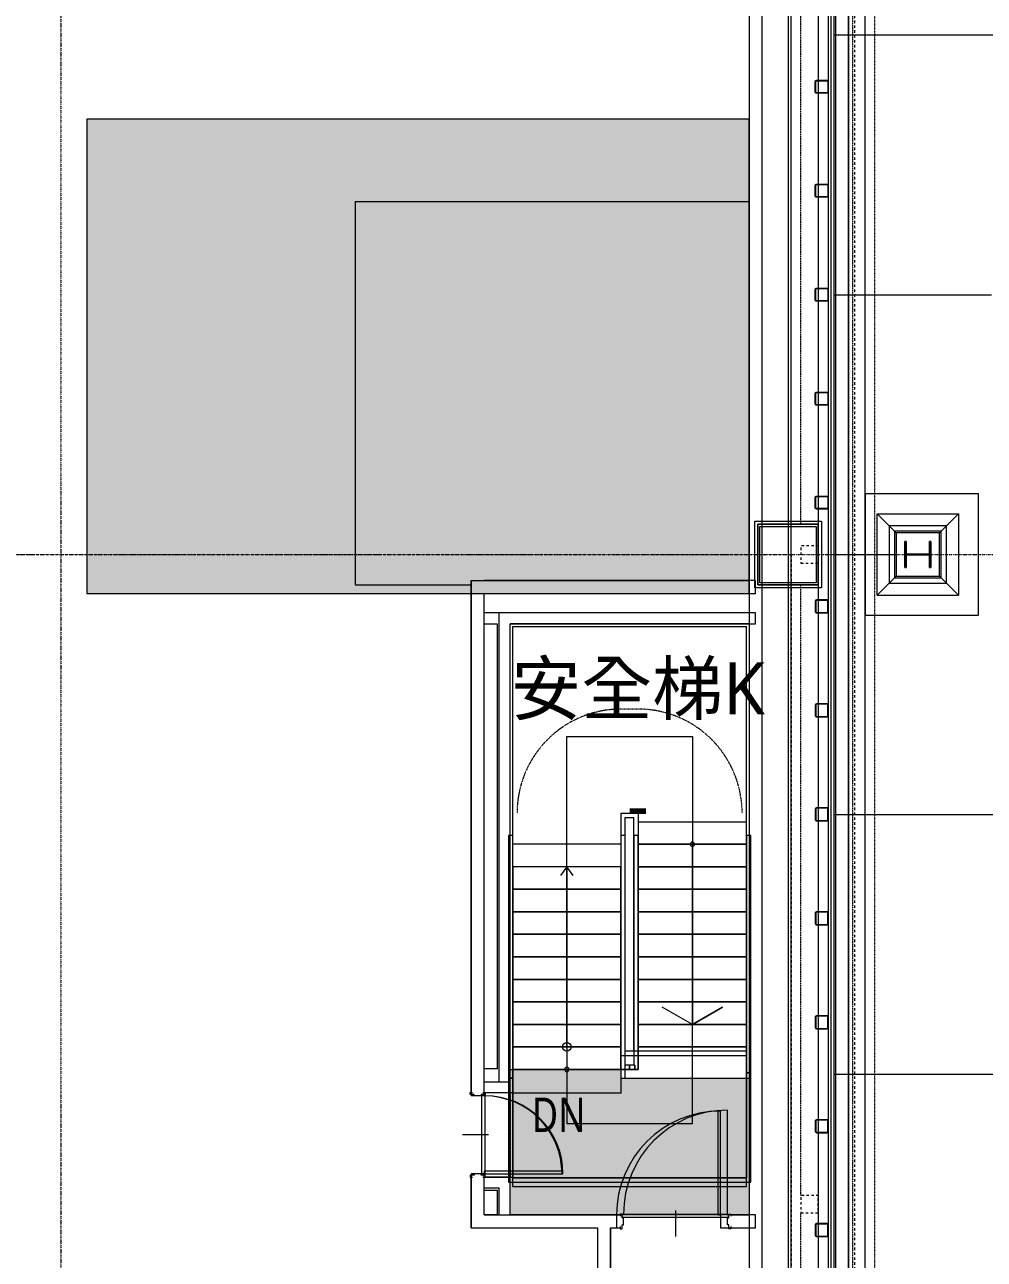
# Model space of a CAD drawing. Extents: x -32000 to 401936, y -48083 to 131250.
# Drawn here: x 234782 to 245868, y 36863 to 51117 of the extents above; entities that cross this region are included whole.
import ezdxf
from ezdxf.enums import TextEntityAlignment as Align

# ---------------------------------------------------------------- set-up
doc = ezdxf.new("R2010")
doc.units = 0
doc.header["$LTSCALE"] = 10
for name, pattern in [('H12PL4$0$JJP_三點線', [0.9, 0.3, -0.15, 0, -0.15, 0, -0.15, 0, -0.15]), ('H12PL4$0$JJP_虛線(退縮線、投影線、地下室範圍、非屬本工程、圖面分區)', [0.45, 0.3, -0.15]), ('H12PL4$0$TAI_虛線', [5.644, 2.822, -2.822]), ('XFM7P40ICA$0$H12PL4$0$DOTK1', [0.01, 0.005, -0.005]), ('XFM7P40ICA$0$H12PL4$0$JJP_三點線', [0.9, 0.3, -0.15, 0, -0.15, 0, -0.15, 0, -0.15]), ('XFM7P40ICA$0$H12PL4$0$JJP_虛線(退縮線、投影線、地下室範圍、非屬本工程、圖面分區)', [0.45, 0.3, -0.15]), ('XFM7P40ICA$0$H12PL4$0$TAI_虛線', [5.644, 2.822, -2.822])]:
    doc.linetypes.add(name, pattern=pattern)
for name, color, linetype in [('H12PL4$0$A-STRS', 252, 'Continuous'), ('H12PL4$0$A-TEXT', 252, 'Continuous'), ('H12PL4$0$A-WALL-EX', 252, 'Continuous'), ('H12PL4$0$A-WALL-IN', 252, 'Continuous'), ('H12PL4$0$A-ZONE', 252, 'Continuous'), ('H12PL4$0$Door', 252, 'Continuous'), ('H12PL4$0$Hattch', 252, 'Continuous'), ('H12PL4$0$S-COL', 252, 'Continuous'), ('H12PL4$0$S-GRID', 252, 'Continuous'), ('H12PL4$0$S-SLAB-SHOW', 252, 'Continuous'), ('XFM7P40ICA$0$H12PL4$0$A-ROOF', 252, 'Continuous'), ('XFM7P40ICA$0$H12PL4$0$A-WALL-EX', 252, 'Continuous'), ('XFM7P40ICA$0$H12PL4$0$Hattch', 252, 'Continuous'), ('XFM7P40ICA$0$H12PL4$0$L40_19_HYOKI', 252, 'Continuous'), ('XFM7P40ICA$0$H12PL4$0$L40_19_KAIDAN', 252, 'Continuous'), ('XFM7P40ICA$0$H12PL4$0$L40_19_MEJI', 252, 'Continuous'), ('XFM7P40ICA$0$H12PL4$0$L40_19_SIAGE1', 252, 'Continuous'), ('XFM7P40ICA$0$H12PL4$0$L40_19_SIAGE3', 252, 'Continuous'), ('XFM7P40ICA$0$H12PL4$0$L40_19_STEEL2', 252, 'Continuous'), ('XFM7P40ICA$0$H12PL4$0$L40_19_STEEL3', 252, 'Continuous'), ('XFM7P40ICA$0$H12PL4$0$L40_19_SUGATA3', 252, 'Continuous'), ('XFM7P40ICA$0$H12PL4$0$L40_19_SUGATAD', 252, 'Continuous'), ('XFM7P40ICA$0$H12PL4$0$L40_19_TATEGU1', 252, 'Continuous'), ('XFM7P40ICA$0$H12PL4$0$L40_19_TATEGU3', 252, 'Continuous'), ('XFM7P40ICA$0$H12PL4$0$S-COL', 252, 'Continuous'), ('XFM7P40ICA$0$H12PL4$0$S-GRID', 252, 'Continuous')]:
    doc.layers.add(name, color=color, linetype=linetype)
doc.styles.add('H12PL4$0$Standard', font='', dxfattribs={"width": 0.8})
doc.styles.get('H12PL4$0$Standard').set_extended_font_data('Microsoft JhengHei')

# ---------------------------------------------------------------- blocks, each defined once
blk = doc.blocks.new('XFM7P40ICA$0$H12PL4')
at = {"layer": 'XFM7P40ICA$0$H12PL4$0$Hattch', "linetype": 'Continuous', "lineweight": 0}
blk.add_hatch(color=256, dxfattribs=at).paths.add_polyline_path([(244950, 45150), (244950, 44850), (244965, 44850), (244965, 44995), (245235, 44995), (245235, 44850), (245250, 44850), (245250, 45150), (245235, 45150), (245235, 45005), (244965, 45005), (244965, 45150)])
at = {"layer": 'XFM7P40ICA$0$H12PL4$0$A-ROOF', "linetype": 'XFM7P40ICA$0$H12PL4$0$TAI_虛線', "lineweight": 0, "flags": 128}
for points in [[(151609, 45000), (243635, 45000)], [(243635, 45000), (243635, 30500)]]:
    blk.add_lwpolyline(points, dxfattribs=at)
at = {"layer": 'XFM7P40ICA$0$H12PL4$0$A-WALL-EX', "lineweight": 0}
blk.add_line((244300, 30500), (244300, 89560), dxfattribs=at)
at = {"layer": 'XFM7P40ICA$0$H12PL4$0$A-WALL-EX', "lineweight": 0, "flags": 128}
for points in [[(243150, 90465), (243150, 30500)], [(244065, 90115), (244065, 30500)], [(244100, 30500), (244100, 90115)], [(243300, 30500), (243300, 89650)], [(243600, 89650), (243600, 30500)], [(243635, 30500), (243635, 89650)], [(244130, 89560), (244130, 30500)]]:
    blk.add_lwpolyline(points, dxfattribs=at)
at = {"layer": 'XFM7P40ICA$0$H12PL4$0$A-WALL-EX', "linetype": 'XFM7P40ICA$0$H12PL4$0$JJP_虛線(退縮線、投影線、地下室範圍、非屬本工程、圖面分區)', "lineweight": 0, "flags": 128}
for points in [[(244300, 87350), (244300, 32650)], [(244350, 32650), (244350, 87350)]]:
    blk.add_lwpolyline(points, dxfattribs=at)
at = {"layer": 'XFM7P40ICA$0$H12PL4$0$L40_19_HYOKI', "lineweight": 0}
blk.add_line((241045, 39315), (241045, 42900), dxfattribs=at)
at = {"layer": 'XFM7P40ICA$0$H12PL4$0$L40_19_HYOKI', "lineweight": 0, "flags": 128}
blk.add_lwpolyline([(241045, 42900), (242495, 42900), (242495, 39575), (242845, 39775), (242495, 39575), (242145, 39775)], dxfattribs=at)
at = {"layer": 'XFM7P40ICA$0$H12PL4$0$L40_19_HYOKI', "lineweight": 0}
blk.add_circle((241045, 39315), 50, dxfattribs=at)
at = {"layer": 'XFM7P40ICA$0$H12PL4$0$L40_19_KAIDAN', "lineweight": 0}
for p, q in [((240420, 44170), (243120, 44170)), ((240420, 37705), (240420, 44170)), ((243120, 37705), (243120, 44170)), ((241670, 42015), (241870, 42015)), ((241670, 42015), (241670, 39215)), ((241720, 39265), (241720, 41965)), ((241720, 41965), (241820, 41965)), ((241820, 39265), (241820, 41965)), ((241870, 42015), (241870, 39265)), ((241870, 41915), (243120, 41915)), ((241670, 41655), (240420, 41655)), ((241870, 41655), (243120, 41655)), ((241670, 41395), (240420, 41395)), ((241870, 41395), (243120, 41395)), ((241670, 41135), (240420, 41135)), ((241870, 41135), (243120, 41135)), ((241670, 40875), (240420, 40875)), ((241870, 40875), (243120, 40875)), ((241670, 40615), (240420, 40615)), ((241870, 40615), (243120, 40615)), ((241670, 40355), (240420, 40355)), ((241870, 40355), (243120, 40355)), ((241670, 40095), (240420, 40095)), ((241870, 40095), (243120, 40095)), ((241670, 39835), (240420, 39835)), ((241870, 39835), (243120, 39835)), ((241670, 39575), (240420, 39575)), ((241870, 39575), (243120, 39575)), ((241670, 39315), (240420, 39315)), ((241670, 39215), (243120, 39215)), ((243120, 39265), (241720, 39265)), ((240390, 38790), (240420, 38790)), ((240390, 37810), (240420, 37810)), ((240420, 37705), (243120, 37705))]:
    blk.add_line(p, q, dxfattribs=at)
at = {"layer": 'XFM7P40ICA$0$H12PL4$0$L40_19_KAIDAN', "linetype": 'XFM7P40ICA$0$H12PL4$0$DOTK1', "lineweight": 0, "flags": 128}
blk.add_lwpolyline([(243070, 42015, 0.4142136), (241870, 43215), (241670, 43215, 0.4142136), (240470, 42015)], format="xyb", dxfattribs=at)
at = {"layer": 'XFM7P40ICA$0$H12PL4$0$L40_19_MEJI', "lineweight": 0}
for p, q in [((244490, 30700), (244490, 89375)), ((244130, 51000), (260600, 51000)), ((244130, 48000), (245950, 48000)), ((244130, 45000), (244850, 45000)), ((244130, 42000), (260600, 42000)), ((244130, 39000), (260600, 39000))]:
    blk.add_line(p, q, dxfattribs=at)
at = {"layer": 'XFM7P40ICA$0$H12PL4$0$L40_19_MEJI', "lineweight": 0, "flags": 128}
blk.add_lwpolyline([(244490, 44300), (245800, 44300), (245800, 45700), (244490, 45700)], close=True, dxfattribs=at)
at = {"layer": 'XFM7P40ICA$0$H12PL4$0$L40_19_SIAGE1', "lineweight": 0}
for p, q in [((244100, 30525), (244100, 90500)), ((243150, 75300), (243150, 44700)), ((239940, 44700), (243150, 44700)), ((239940, 38790), (239940, 44700)), ((243150, 44200), (240390, 44200)), ((240390, 38790), (240390, 44200)), ((243150, 44200), (243150, 37375)), ((240090, 38790), (240390, 38790)), ((239940, 37225), (239940, 37810)), ((240090, 37810), (240390, 37810)), ((240390, 37375), (240390, 37810)), ((240390, 37375), (241660, 37375)), ((242940, 37375), (243150, 37375)), ((239940, 37225), (241400, 37225)), ((241400, 37225), (241400, 22260)), ((241550, 37225), (241550, 22410)), ((241550, 37225), (241660, 37225)), ((242940, 37225), (243150, 37225)), ((243150, 37225), (243150, 22410))]:
    blk.add_line(p, q, dxfattribs=at)
at = {"layer": 'XFM7P40ICA$0$H12PL4$0$L40_19_SIAGE3', "lineweight": 0}
for p, q in [((244065, 75000), (244065, 30525)), ((243300, 45300), (243300, 59650)), ((240090, 44550), (243150, 44550)), ((240090, 38790), (240090, 44550)), ((240390, 44550), (243150, 44550)), ((243150, 44550), (243150, 44200)), ((243300, 30350), (243300, 44575)), ((243150, 44325), (240265, 44325)), ((240265, 38912), (240265, 44325)), ((240090, 38912), (240265, 38912)), ((240090, 37375), (240090, 37810)), ((240090, 37688), (240265, 37688)), ((240265, 37375), (240265, 37688)), ((240090, 37375), (240390, 37375))]:
    blk.add_line(p, q, dxfattribs=at)
at = {"layer": 'XFM7P40ICA$0$H12PL4$0$L40_19_SIAGE3', "lineweight": 0, "flags": 128}
blk.add_lwpolyline([(243215, 44615), (243215, 45385), (243985, 45385), (243985, 44615)], close=True, dxfattribs=at)
at = {"layer": 'XFM7P40ICA$0$H12PL4$0$L40_19_STEEL2', "lineweight": 0, "flags": 128}
for points in [[(243250, 44650), (243250, 45350), (243950, 45350), (243950, 44650)], [(243275, 44675), (243275, 45325), (243925, 45325), (243925, 44675)]]:
    blk.add_lwpolyline(points, close=True, dxfattribs=at)
blk.add_lwpolyline([(245250, 45150), (245250, 44850), (245235, 44850), (245235, 44982, 0.4142136), (245222, 44995), (244978, 44995, 0.4142136), (244965, 44982), (244965, 44850), (244950, 44850), (244950, 45150), (244965, 45150), (244965, 45018, 0.4142136), (244978, 45005), (245222, 45005, 0.4142136), (245235, 45018), (245235, 45150)], format="xyb", close=True, dxfattribs=at)
at = {"layer": 'XFM7P40ICA$0$H12PL4$0$L40_19_STEEL3', "lineweight": 0, "flags": 128}
for points in [[(243915, 50338.5), (243915, 50461.5, -0.4142136), (243928.5, 50475), (244051.5, 50475, -0.4142136), (244065, 50461.5), (244065, 50338.5, -0.4142136), (244051.5, 50325), (243928.5, 50325, -0.4142136)], [(243919.5, 50338.5), (243919.5, 50461.5, -0.4142136), (243928.5, 50470.5), (244051.5, 50470.5, -0.4142136), (244060.5, 50461.5), (244060.5, 50338.5, -0.4142136), (244051.5, 50329.5), (243928.5, 50329.5, -0.4142136)], [(243915, 49138.5), (243915, 49261.5, -0.4142136), (243928.5, 49275), (244051.5, 49275, -0.4142136), (244065, 49261.5), (244065, 49138.5, -0.4142136), (244051.5, 49125), (243928.5, 49125, -0.4142136)], [(243919.5, 49138.5), (243919.5, 49261.5, -0.4142136), (243928.5, 49270.5), (244051.5, 49270.5, -0.4142136), (244060.5, 49261.5), (244060.5, 49138.5, -0.4142136), (244051.5, 49129.5), (243928.5, 49129.5, -0.4142136)], [(243915, 47938.5), (243915, 48061.5, -0.4142136), (243928.5, 48075), (244051.5, 48075, -0.4142136), (244065, 48061.5), (244065, 47938.5, -0.4142136), (244051.5, 47925), (243928.5, 47925, -0.4142136)], [(243919.5, 47938.5), (243919.5, 48061.5, -0.4142136), (243928.5, 48070.5), (244051.5, 48070.5, -0.4142136), (244060.5, 48061.5), (244060.5, 47938.5, -0.4142136), (244051.5, 47929.5), (243928.5, 47929.5, -0.4142136)], [(243915, 46738.5), (243915, 46861.5, -0.4142136), (243928.5, 46875), (244051.5, 46875, -0.4142136), (244065, 46861.5), (244065, 46738.5, -0.4142136), (244051.5, 46725), (243928.5, 46725, -0.4142136)], [(243919.5, 46738.5), (243919.5, 46861.5, -0.4142136), (243928.5, 46870.5), (244051.5, 46870.5, -0.4142136), (244060.5, 46861.5), (244060.5, 46738.5, -0.4142136), (244051.5, 46729.5), (243928.5, 46729.5, -0.4142136)], [(243915, 45538.5), (243915, 45661.5, -0.4142136), (243928.5, 45675), (244051.5, 45675, -0.4142136), (244065, 45661.5), (244065, 45538.5, -0.4142136), (244051.5, 45525), (243928.5, 45525, -0.4142136)], [(243919.5, 45538.5), (243919.5, 45661.5, -0.4142136), (243928.5, 45670.5), (244051.5, 45670.5, -0.4142136), (244060.5, 45661.5), (244060.5, 45538.5, -0.4142136), (244051.5, 45529.5), (243928.5, 45529.5, -0.4142136)], [(243915, 44461.5), (243915, 44338.5, 0.4142136), (243928.5, 44325), (244051.5, 44325, 0.4142136), (244065, 44338.5), (244065, 44461.5, 0.4142136), (244051.5, 44475), (243928.5, 44475, 0.4142136)], [(243919.5, 44461.5), (243919.5, 44338.5, 0.4142136), (243928.5, 44329.5), (244051.5, 44329.5, 0.4142136), (244060.5, 44338.5), (244060.5, 44461.5, 0.4142136), (244051.5, 44470.5), (243928.5, 44470.5, 0.4142136)], [(243915, 43261.5), (243915, 43138.5, 0.4142136), (243928.5, 43125), (244051.5, 43125, 0.4142136), (244065, 43138.5), (244065, 43261.5, 0.4142136), (244051.5, 43275), (243928.5, 43275, 0.4142136)], [(243919.5, 43261.5), (243919.5, 43138.5, 0.4142136), (243928.5, 43129.5), (244051.5, 43129.5, 0.4142136), (244060.5, 43138.5), (244060.5, 43261.5, 0.4142136), (244051.5, 43270.5), (243928.5, 43270.5, 0.4142136)], [(243915, 42061.5), (243915, 41938.5, 0.4142136), (243928.5, 41925), (244051.5, 41925, 0.4142136), (244065, 41938.5), (244065, 42061.5, 0.4142136), (244051.5, 42075), (243928.5, 42075, 0.4142136)], [(243919.5, 42061.5), (243919.5, 41938.5, 0.4142136), (243928.5, 41929.5), (244051.5, 41929.5, 0.4142136), (244060.5, 41938.5), (244060.5, 42061.5, 0.4142136), (244051.5, 42070.5), (243928.5, 42070.5, 0.4142136)], [(243915, 40861.5), (243915, 40738.5, 0.4142136), (243928.5, 40725), (244051.5, 40725, 0.4142136), (244065, 40738.5), (244065, 40861.5, 0.4142136), (244051.5, 40875), (243928.5, 40875, 0.4142136)], [(243919.5, 40861.5), (243919.5, 40738.5, 0.4142136), (243928.5, 40729.5), (244051.5, 40729.5, 0.4142136), (244060.5, 40738.5), (244060.5, 40861.5, 0.4142136), (244051.5, 40870.5), (243928.5, 40870.5, 0.4142136)], [(243915, 39661.5), (243915, 39538.5, 0.4142136), (243928.5, 39525), (244051.5, 39525, 0.4142136), (244065, 39538.5), (244065, 39661.5, 0.4142136), (244051.5, 39675), (243928.5, 39675, 0.4142136)], [(243919.5, 39661.5), (243919.5, 39538.5, 0.4142136), (243928.5, 39529.5), (244051.5, 39529.5, 0.4142136), (244060.5, 39538.5), (244060.5, 39661.5, 0.4142136), (244051.5, 39670.5), (243928.5, 39670.5, 0.4142136)], [(243915, 38461.5), (243915, 38338.5, 0.4142136), (243928.5, 38325), (244051.5, 38325, 0.4142136), (244065, 38338.5), (244065, 38461.5, 0.4142136), (244051.5, 38475), (243928.5, 38475, 0.4142136)], [(243919.5, 38461.5), (243919.5, 38338.5, 0.4142136), (243928.5, 38329.5), (244051.5, 38329.5, 0.4142136), (244060.5, 38338.5), (244060.5, 38461.5, 0.4142136), (244051.5, 38470.5), (243928.5, 38470.5, 0.4142136)], [(243915, 37261.5), (243915, 37138.5, 0.4142136), (243928.5, 37125), (244051.5, 37125, 0.4142136), (244065, 37138.5), (244065, 37261.5, 0.4142136), (244051.5, 37275), (243928.5, 37275, 0.4142136)], [(243919.5, 37261.5), (243919.5, 37138.5, 0.4142136), (243928.5, 37129.5), (244051.5, 37129.5, 0.4142136), (244060.5, 37138.5), (244060.5, 37261.5, 0.4142136), (244051.5, 37270.5), (243928.5, 37270.5, 0.4142136)]]:
    blk.add_lwpolyline(points, format="xyb", close=True, dxfattribs=at)
at = {"layer": 'XFM7P40ICA$0$H12PL4$0$L40_19_SUGATA3', "lineweight": 0}
for p, q in [((244150, 89660), (244150, 30550)), ((244300, 89660), (244300, 30700)), ((238600, 49075), (243150, 49075)), ((238600, 49075), (238600, 44650)), ((244850, 45250), (244770, 45330)), ((245430, 45330), (245350, 45250)), ((238600, 44650), (239940, 44650)), ((244850, 44750), (244770, 44670)), ((245430, 44670), (245350, 44750))]:
    blk.add_line(p, q, dxfattribs=at)
at = {"layer": 'XFM7P40ICA$0$H12PL4$0$L40_19_SUGATA3', "lineweight": 0, "flags": 128}
for points in [[(245430, 45330), (244770, 45330), (244770, 44670), (245430, 44670)], [(245350, 45250), (244850, 45250), (244850, 44750), (245350, 44750)]]:
    blk.add_lwpolyline(points, close=True, dxfattribs=at)
at = {"layer": 'XFM7P40ICA$0$H12PL4$0$L40_19_SUGATAD', "linetype": 'XFM7P40ICA$0$H12PL4$0$DOTK1', "lineweight": 0}
for p, q in [((244600, 87500), (244600, 32500)), ((240390, 38790), (240390, 37810))]:
    blk.add_line(p, q, dxfattribs=at)
at = {"layer": 'XFM7P40ICA$0$H12PL4$0$L40_19_TATEGU1', "lineweight": 0, "flags": 128}
for points in [[(240075, 38790), (240100, 38790), (240100, 38765), (240055, 38765), (240055, 38750), (239975, 38750), (239975, 38765), (239930, 38765), (239930, 38790), (239955, 38790)], [(240075, 37810), (240100, 37810), (240100, 37835), (240055, 37835), (240055, 37850), (239975, 37850), (239975, 37835), (239930, 37835), (239930, 37810), (239955, 37810)], [(241660, 37240), (241660, 37215), (241685, 37215), (241685, 37260), (241700, 37260), (241700, 37340), (241685, 37340), (241685, 37385), (241660, 37385), (241660, 37360)], [(242940, 37240), (242940, 37215), (242915, 37215), (242915, 37260), (242900, 37260), (242900, 37340), (242915, 37340), (242915, 37385), (242940, 37385), (242940, 37360)]]:
    blk.add_lwpolyline(points, dxfattribs=at)
at = {"layer": 'XFM7P40ICA$0$H12PL4$0$L40_19_TATEGU3', "lineweight": 0}
for p, q in [((242900, 37385), (242900, 38585)), ((240140, 38300), (239840, 38300)), ((240100, 37850), (241000, 37850)), ((242300, 37425), (242300, 37125))]:
    blk.add_line(p, q, dxfattribs=at)
at = {"layer": 'XFM7P40ICA$0$H12PL4$0$L40_19_TATEGU3', "lineweight": 0, "flags": 128}
for points in [[(240100, 37840), (240100, 38760), (240060, 38760), (240060, 37840)], [(241690, 37385), (242910, 37385), (242910, 37345), (241690, 37345)]]:
    blk.add_lwpolyline(points, close=True, dxfattribs=at)
at = {"layer": 'XFM7P40ICA$0$H12PL4$0$L40_19_TATEGU3', "lineweight": 0}
for centre, radius, start, end in [((240100, 37850), 900, 0, 90), ((242900, 37385), 1200, 90, 180)]:
    blk.add_arc(centre, radius, start, end, dxfattribs=at)
at = {"layer": 'XFM7P40ICA$0$H12PL4$0$S-COL', "lineweight": 0, "flags": 128}
for points in [[(244630, 44530), (244630, 45470)], [(244830, 45270), (244630, 45470)], [(244630, 45470), (245570, 45470)], [(245570, 45470), (245370, 45270)], [(245570, 45470), (245570, 44530)], [(244830, 45270), (244830, 44730)], [(245370, 45270), (244830, 45270)], [(245370, 44730), (245370, 45270)], [(244830, 44730), (244630, 44530)], [(244830, 44730), (245370, 44730)], [(245570, 44530), (245370, 44730)], [(244630, 44530), (245570, 44530)]]:
    blk.add_lwpolyline(points, dxfattribs=at)
blk.add_lwpolyline([(244950, 45150), (244950, 44850), (244965, 44850), (244965, 44995), (245235, 44995), (245235, 44850), (245250, 44850), (245250, 45150), (245235, 45150), (245235, 45005), (244965, 45005), (244965, 45150)], close=True, dxfattribs=at)
at = {"layer": 'XFM7P40ICA$0$H12PL4$0$S-GRID', "linetype": 'XFM7P40ICA$0$H12PL4$0$JJP_三點線', "lineweight": 0}
for p, q in [((235200, 128250), (235200, -28000)), ((243600, 128250), (243600, -28000)), ((-29000, 45000), (289600, 45000))]:
    blk.add_line(p, q, dxfattribs=at)
blk = doc.blocks.new('XFM7P40ICA')
blk.add_blockref('XFM7P40ICA$0$H12PL4', (0, 0))
blk = doc.blocks.new('H12PL4$0$萬用門(22改)-REVISED[13]_1')
at = {"layer": 'H12PL4$0$Door', "color": 5, "lineweight": 0}
for p, q in [((24281.9, 3857.5), (24278.9, 3857.5)), ((24278.9, 3857.5), (24278.9, 3737.5)), ((24281.9, 3737.5), (24281.9, 3857.5)), ((24161.9, 3737.5), (24161.9, 3722.5)), ((24278.9, 3737.5), (24281.9, 3737.5)), ((24281.9, 3737.5), (24281.9, 3722.5))]:
    blk.add_line(p, q, dxfattribs=at)
blk.add_arc((24281.9, 3737.5), 120, 90, 180, dxfattribs=at)
blk = doc.blocks.new('H12PL4$0$萬用門(22改)-REVISED[2]_1')
at = {"layer": 'H12PL4$0$Door', "color": 5, "lineweight": 0}
for p, q in [((24009, 3875), (23994, 3875)), ((24009, 3785), (23994, 3785)), ((24099, 3788), (24009, 3788)), ((24009, 3788), (24009, 3785)), ((24009, 3785), (24099, 3785)), ((24099, 3785), (24099, 3788))]:
    blk.add_line(p, q, dxfattribs=at)
blk.add_arc((24009, 3785), 90, 0, 90, dxfattribs=at)
blk = doc.blocks.new('H12PL4')
at = {"layer": 'H12PL4$0$Hattch', "linetype": 'Continuous', "lineweight": 0}
for points in [[(235500, 44550), (243150, 44550), (243150, 50025), (235500, 50025)], [(241670, 39055), (240390, 39055), (240390, 37375), (243150, 37375), (243150, 38955), (241670, 38955)]]:
    blk.add_hatch(color=256, dxfattribs=at).paths.add_polyline_path(points)
at = {"layer": 'H12PL4$0$A-STRS', "lineweight": 0}
for p, q in [((240370, 41755), (240370, 41395)), ((240420, 41755), (240370, 41755)), ((240370, 41755), (240370, 41395)), ((240420, 41755), (240370, 41755)), ((240420, 41395), (240420, 41755)), ((240420, 41395), (240420, 41755)), ((241670, 41755), (241670, 41395)), ((241720, 41755), (241670, 41755)), ((241670, 41755), (241670, 41395)), ((241720, 41755), (241670, 41755)), ((241720, 41395), (241720, 41755)), ((241720, 41395), (241720, 41755)), ((241870, 41755), (241820, 41755)), ((241820, 41755), (241820, 41655)), ((241820, 41655), (241820, 39315)), ((241870, 41655), (241870, 41755)), ((241870, 39315), (241870, 41655)), ((243120, 41655), (241870, 41655)), ((241870, 41655), (241870, 41395)), ((242495, 41395), (242495, 41655)), ((243170, 41755), (243120, 41755)), ((243120, 41755), (243120, 41655)), ((243120, 41655), (243120, 39315)), ((243120, 41395), (243120, 41655)), ((243170, 41655), (243170, 41755)), ((243170, 39315), (243170, 41655)), ((240370, 41395), (240370, 39055)), ((240370, 41395), (240370, 38955)), ((240420, 39055), (240420, 41395)), ((241670, 41395), (240420, 41395)), ((240420, 41395), (240420, 41135)), ((240420, 38955), (240420, 41395)), ((241670, 41395), (240420, 41395)), ((240420, 41395), (240420, 41135)), ((241045, 41395), (240970, 41295)), ((241045, 41395), (240970, 41295)), ((241045, 41395), (241045, 41135)), ((241120, 41295), (241045, 41395)), ((241045, 41395), (241045, 41135)), ((241120, 41295), (241045, 41395)), ((241670, 41395), (241670, 39055)), ((241670, 41135), (241670, 41395)), ((241670, 41395), (241670, 39055)), ((241670, 41135), (241670, 41395)), ((241720, 39055), (241720, 41395)), ((241720, 39105), (241720, 41395)), ((243120, 41395), (241870, 41395)), ((241870, 41395), (241870, 41135)), ((241870, 41395), (243120, 41395)), ((242495, 39315), (242495, 41395)), ((243120, 41135), (243120, 41395)), ((240420, 41135), (241670, 41135)), ((241670, 41135), (240420, 41135)), ((240420, 41135), (240420, 40875)), ((240420, 41135), (241670, 41135)), ((241670, 41135), (240420, 41135)), ((240420, 41135), (240420, 40875)), ((241045, 41135), (241045, 39315)), ((241045, 41135), (241045, 39055)), ((241670, 40875), (241670, 41135)), ((241670, 40875), (241670, 41135)), ((243120, 41135), (241870, 41135)), ((241870, 41135), (241870, 40875)), ((241870, 41135), (243120, 41135)), ((243120, 40875), (243120, 41135)), ((240420, 40875), (241670, 40875)), ((241670, 40875), (240420, 40875)), ((240420, 40875), (240420, 40615)), ((240420, 40875), (241670, 40875)), ((241670, 40875), (240420, 40875)), ((240420, 40875), (240420, 40615)), ((241670, 40615), (241670, 40875)), ((241670, 40615), (241670, 40875)), ((243120, 40875), (241870, 40875)), ((241870, 40875), (241870, 40615)), ((241870, 40875), (243120, 40875)), ((243120, 40615), (243120, 40875)), ((240420, 40615), (241670, 40615)), ((241670, 40615), (240420, 40615)), ((240420, 40615), (240420, 40355)), ((240420, 40615), (241670, 40615)), ((241670, 40615), (240420, 40615)), ((240420, 40615), (240420, 40355)), ((241670, 40355), (241670, 40615)), ((241670, 40355), (241670, 40615)), ((243120, 40615), (241870, 40615)), ((241870, 40615), (241870, 40355)), ((241870, 40615), (243120, 40615)), ((243120, 40355), (243120, 40615)), ((240420, 40355), (241670, 40355)), ((241670, 40355), (240420, 40355)), ((240420, 40355), (240420, 40095)), ((240420, 40355), (241670, 40355)), ((241670, 40355), (240420, 40355)), ((240420, 40355), (240420, 40095)), ((241670, 40095), (241670, 40355)), ((241670, 40095), (241670, 40355)), ((243120, 40355), (241870, 40355)), ((241870, 40355), (241870, 40095)), ((241870, 40355), (243120, 40355)), ((243120, 40095), (243120, 40355)), ((240420, 40095), (241670, 40095)), ((241670, 40095), (240420, 40095)), ((240420, 40095), (240420, 39835)), ((240420, 40095), (241670, 40095)), ((241670, 40095), (240420, 40095)), ((240420, 40095), (240420, 39835)), ((241670, 39835), (241670, 40095)), ((241670, 39835), (241670, 40095)), ((243120, 40095), (241870, 40095)), ((241870, 40095), (241870, 39835)), ((241870, 40095), (243120, 40095)), ((243120, 39835), (243120, 40095)), ((240420, 39835), (241670, 39835)), ((241670, 39835), (240420, 39835)), ((240420, 39835), (240420, 39575)), ((240420, 39835), (241670, 39835)), ((241670, 39835), (240420, 39835)), ((240420, 39835), (240420, 39575)), ((241670, 39575), (241670, 39835)), ((241670, 39575), (241670, 39835)), ((243120, 39835), (241870, 39835)), ((241870, 39835), (241870, 39575)), ((241870, 39835), (243120, 39835)), ((243120, 39575), (243120, 39835)), ((240420, 39575), (241670, 39575)), ((241670, 39575), (240420, 39575)), ((240420, 39575), (240420, 39315)), ((240420, 39575), (241670, 39575)), ((241670, 39575), (240420, 39575)), ((240420, 39575), (240420, 39315)), ((241670, 39315), (241670, 39575)), ((241670, 39315), (241670, 39575)), ((241870, 39575), (241870, 39315)), ((243120, 39575), (241870, 39575)), ((241870, 39575), (243120, 39575)), ((243120, 39315), (243120, 39575)), ((240420, 39315), (241670, 39315)), ((241670, 39315), (240420, 39315)), ((240420, 39315), (240420, 39055)), ((240420, 39315), (241670, 39315)), ((241670, 39315), (240420, 39315)), ((240420, 39315), (240420, 39055)), ((241045, 39315), (241045, 39055)), ((241670, 39055), (241670, 39315)), ((241670, 39055), (241670, 39315)), ((241820, 39315), (241820, 39105)), ((241870, 39055), (241870, 39315)), ((243120, 39315), (241870, 39315)), ((241870, 39315), (241870, 39055)), ((243120, 39315), (241870, 39315)), ((241870, 39315), (241870, 39055)), ((241870, 39315), (243120, 39315)), ((242495, 38430), (242495, 39315)), ((243120, 39315), (243120, 39015)), ((243120, 37805), (243120, 39315)), ((243120, 37805), (243120, 39315)), ((243170, 39015), (243170, 39315)), ((241770, 39105), (241720, 39105)), ((241770, 39055), (241770, 39105)), ((241830, 39105), (241770, 39105)), ((241770, 39105), (241770, 39055)), ((241820, 39105), (241830, 39105)), ((241830, 39055), (241830, 39105)), ((241830, 39105), (241830, 39055)), ((240370, 39055), (240370, 38955)), ((240370, 38955), (240420, 38955)), ((240370, 38955), (240420, 38955)), ((240370, 38955), (240370, 37755)), ((240420, 38955), (240370, 38955)), ((240420, 38955), (240420, 39055)), ((240420, 39055), (241670, 39055)), ((241670, 39055), (240420, 39055)), ((241670, 39055), (240420, 39055)), ((241670, 39055), (240420, 39055)), ((240420, 39055), (241670, 39055)), ((240420, 39055), (240420, 37805)), ((241670, 39055), (240420, 39055)), ((240420, 37805), (240420, 38955)), ((241045, 39055), (241045, 38430)), ((241670, 39055), (241670, 38955)), ((241670, 39055), (241770, 39055)), ((241870, 39055), (241670, 39055)), ((241670, 39055), (241670, 38782.79)), ((241870, 39055), (241670, 39055)), ((241670, 38955), (241720, 38955)), ((241720, 38955), (241720, 39055)), ((241770, 39055), (241830, 39055)), ((241830, 39055), (241870, 39055)), ((243170, 39015), (243120, 39015)), ((243120, 39015), (243120, 37805)), ((243120, 39015), (243170, 39015)), ((243170, 37755), (243170, 39015)), ((241670, 38782.79), (240420, 38782.79)), ((240420, 38782.79), (240420, 37805)), ((241045, 38430), (242495, 38430)), ((243120, 37805), (240420, 37805)), ((240420, 37805), (243120, 37805)), ((240420, 37805), (243120, 37805)), ((240370, 37755), (243170, 37755))]:
    blk.add_line(p, q, dxfattribs=at)
at = {"layer": 'H12PL4$0$A-STRS', "linetype": 'H12PL4$0$JJP_虛線(退縮線、投影線、地下室範圍、非屬本工程、圖面分區)', "lineweight": 0}
for p, q in [((243120, 41655), (241870, 41655)), ((241870, 41655), (241870, 41395)), ((243120, 41395), (243120, 41655)), ((241670, 41395), (240420, 41395)), ((240420, 41395), (240420, 41135)), ((241670, 41395), (240420, 41395)), ((240420, 41395), (240420, 41135)), ((241670, 41135), (241670, 41395)), ((241670, 41135), (241670, 41395)), ((243120, 41395), (241870, 41395)), ((241870, 41395), (241870, 41135)), ((241870, 41395), (243120, 41395)), ((243120, 41135), (243120, 41395)), ((240420, 41135), (241670, 41135)), ((241670, 41135), (240420, 41135)), ((240420, 41135), (240420, 40875)), ((240420, 41135), (241670, 41135)), ((241670, 41135), (240420, 41135)), ((240420, 41135), (240420, 40875)), ((241670, 40875), (241670, 41135)), ((241670, 40875), (241670, 41135)), ((243120, 41135), (241870, 41135)), ((241870, 41135), (241870, 40875)), ((241870, 41135), (243120, 41135)), ((243120, 40875), (243120, 41135)), ((240420, 40875), (241670, 40875)), ((241670, 40875), (240420, 40875)), ((240420, 40875), (240420, 40615)), ((240420, 40875), (241670, 40875)), ((241670, 40875), (240420, 40875)), ((240420, 40875), (240420, 40615)), ((241670, 40615), (241670, 40875)), ((241670, 40615), (241670, 40875)), ((243120, 40875), (241870, 40875)), ((241870, 40875), (241870, 40615)), ((241870, 40875), (243120, 40875)), ((243120, 40615), (243120, 40875)), ((240420, 40615), (241670, 40615)), ((241670, 40615), (240420, 40615)), ((240420, 40615), (240420, 40355)), ((240420, 40615), (241670, 40615)), ((241670, 40615), (240420, 40615)), ((240420, 40615), (240420, 40355)), ((241670, 40355), (241670, 40615)), ((241670, 40355), (241670, 40615)), ((243120, 40615), (241870, 40615)), ((241870, 40615), (241870, 40355)), ((241870, 40615), (243120, 40615)), ((243120, 40355), (243120, 40615)), ((240420, 40355), (241670, 40355)), ((241670, 40355), (240420, 40355)), ((240420, 40355), (240420, 40095)), ((240420, 40355), (241670, 40355)), ((241670, 40355), (240420, 40355)), ((240420, 40355), (240420, 40095)), ((241670, 40095), (241670, 40355)), ((241670, 40095), (241670, 40355)), ((243120, 40355), (241870, 40355)), ((241870, 40355), (241870, 40095)), ((241870, 40355), (243120, 40355)), ((243120, 40095), (243120, 40355)), ((240420, 40095), (241670, 40095)), ((241670, 40095), (240420, 40095)), ((240420, 40095), (240420, 39835)), ((240420, 40095), (241670, 40095)), ((241670, 40095), (240420, 40095)), ((240420, 40095), (240420, 39835)), ((241670, 39835), (241670, 40095)), ((241670, 39835), (241670, 40095)), ((243120, 40095), (241870, 40095)), ((241870, 40095), (241870, 39835)), ((241870, 40095), (243120, 40095)), ((243120, 39835), (243120, 40095)), ((240420, 39835), (241670, 39835)), ((241670, 39835), (240420, 39835)), ((240420, 39835), (240420, 39575)), ((240420, 39835), (241670, 39835)), ((241670, 39835), (240420, 39835)), ((240420, 39835), (240420, 39575)), ((241670, 39575), (241670, 39835)), ((241670, 39575), (241670, 39835)), ((243120, 39835), (241870, 39835)), ((241870, 39835), (241870, 39575)), ((241870, 39835), (243120, 39835)), ((243120, 39575), (243120, 39835)), ((240420, 39575), (241670, 39575)), ((241670, 39575), (240420, 39575)), ((240420, 39575), (240420, 39315)), ((240420, 39575), (241670, 39575)), ((241670, 39575), (240420, 39575)), ((240420, 39575), (240420, 39315)), ((241670, 39315), (241670, 39575)), ((241670, 39315), (241670, 39575)), ((243120, 39575), (241870, 39575)), ((241870, 39575), (241870, 39315)), ((241870, 39575), (243120, 39575)), ((243120, 39315), (243120, 39575)), ((240420, 39315), (241670, 39315)), ((241670, 39315), (240420, 39315)), ((240420, 39315), (240420, 39055)), ((240420, 39315), (241670, 39315)), ((241670, 39315), (240420, 39315)), ((240420, 39315), (240420, 39055)), ((241670, 39055), (241670, 39315)), ((241670, 39055), (241670, 39315)), ((241870, 39315), (243120, 39315)), ((240420, 39055), (241670, 39055)), ((240420, 39055), (241670, 39055))]:
    blk.add_line(p, q, dxfattribs=at)
at = {"layer": 'H12PL4$0$A-STRS', "lineweight": 0, "flags": 128}
for points in [[(242470, 41655, 1), (242520, 41655, 1)], [(241070, 39055, 1), (241020, 39055, 1)]]:
    blk.add_lwpolyline(points, format="xyb", close=True, dxfattribs=at)
at = {"layer": 'H12PL4$0$A-WALL-EX', "lineweight": 0, "flags": 128}
for points in [[(244100, 30500), (244100, 91700)], [(244100, 30500), (244100, 91700)], [(244100, 30500), (244100, 91700)], [(244100, 30500), (244100, 91700)], [(244100, 30500), (244100, 90150)], [(243950, 59650), (243950, 45350)], [(243950, 44650), (243950, 30500)]]:
    blk.add_lwpolyline(points, dxfattribs=at)
at = {"layer": 'H12PL4$0$A-WALL-EX', "linetype": 'H12PL4$0$JJP_虛線(退縮線、投影線、地下室範圍、非屬本工程、圖面分區)', "lineweight": 0, "flags": 128}
for points in [[(243600, 53925), (243600, 51075)], [(243750, 45350), (243750, 52400)], [(243600, 50925), (243600, 48075)], [(243600, 47925), (243600, 45350)], [(243600, 44650), (243600, 42075)], [(243750, 37600), (243750, 44650)], [(243600, 41925), (243600, 39075)], [(243600, 38925), (243600, 36075)], [(243750, 30500), (243750, 37400)]]:
    blk.add_lwpolyline(points, dxfattribs=at)
at = {"layer": 'H12PL4$0$A-WALL-IN', "lineweight": 0}
for p, q in [((240090, 38750), (239940, 38750)), ((240090, 37850), (239940, 37850)), ((241618.8, 37375), (241618.8, 37225)), ((242818.8, 37375), (242818.8, 37225))]:
    blk.add_line(p, q, dxfattribs=at)
at = {"layer": 'H12PL4$0$A-WALL-IN', "lineweight": 0, "flags": 128}
for points in [[(243150, 90465), (243150, 30500)], [(243300, 45350), (243300, 59650)], [(239940, 44700), (240090, 44700)], [(239940, 44700), (239940, 38750)], [(243225, 44700), (240090, 44700)], [(243225, 44550), (243225, 44700)], [(243300, 30500), (243300, 44650)], [(240090, 44550), (243225, 44550)], [(240090, 44325), (240090, 44550)], [(243225, 44325), (240090, 44325)], [(240090, 44200), (240240, 44200)], [(240090, 39062), (240090, 44200)], [(240240, 44200), (240240, 39062)], [(240390, 38912), (240390, 44200)], [(240390, 44200), (243225, 44200)], [(243225, 44200), (243225, 44325)], [(240240, 39062), (240090, 39062)], [(240090, 38912), (240240, 38912)], [(240090, 38750), (240090, 38912)], [(240240, 38912), (240390, 38912)], [(239940, 37850), (239940, 37225)], [(240090, 37810), (240090, 37850)], [(240240, 37810), (240090, 37810)], [(240390, 37810), (240240, 37810)], [(240390, 37375), (240390, 37810)], [(240090, 37660), (240240, 37660)], [(240090, 37375), (240090, 37660)], [(240240, 37660), (240240, 37375)], [(240240, 37375), (240090, 37375)], [(241618.8, 37375), (240390, 37375)], [(243225, 37375), (242818.8, 37375)], [(243225, 37225), (243225, 37375)], [(239940, 37225), (240090, 37225)], [(240090, 37225), (241400, 37225)], [(241400, 37225), (241400, 22260)], [(241550, 22410), (241550, 37225)], [(241550, 37225), (241618.8, 37225)], [(242818.8, 37225), (243225, 37225)]]:
    blk.add_lwpolyline(points, dxfattribs=at)
at = {"layer": 'H12PL4$0$S-COL', "lineweight": 0, "flags": 128}
for points in [[(243250, 44650), (243950, 44650), (243950, 45350), (243250, 45350)], [(244950, 45150), (244950, 44850), (244965, 44850), (244965, 44995), (245235, 44995), (245235, 44850), (245250, 44850), (245250, 45150), (245235, 45150), (245235, 45005), (244965, 45005), (244965, 45150)]]:
    blk.add_lwpolyline(points, close=True, dxfattribs=at)
for points in [[(244630, 44530), (244630, 45470)], [(244830, 45270), (244630, 45470)], [(244630, 45470), (245570, 45470)], [(245570, 45470), (245370, 45270)], [(245570, 45470), (245570, 44530)], [(244830, 45270), (244830, 44730)], [(245370, 45270), (244830, 45270)], [(245370, 44730), (245370, 45270)], [(244830, 44730), (244630, 44530)], [(244830, 44730), (245370, 44730)], [(245570, 44530), (245370, 44730)], [(244630, 44530), (245570, 44530)]]:
    blk.add_lwpolyline(points, dxfattribs=at)
at = {"layer": 'H12PL4$0$S-COL', "linetype": 'H12PL4$0$TAI_虛線', "lineweight": 0, "flags": 128}
for points in [[(243750, 44900), (243950, 44900), (243950, 45100), (243750, 45100)], [(243750, 37400), (243950, 37400), (243950, 37600), (243750, 37600)]]:
    blk.add_lwpolyline(points, close=True, dxfattribs=at)
at = {"layer": 'H12PL4$0$S-GRID', "linetype": 'H12PL4$0$JJP_三點線', "lineweight": 0}
for p, q in [((235200, 128250), (235200, -28000)), ((243600, 128250), (243600, -28000)), ((-29000, 45000), (289600, 45000))]:
    blk.add_line(p, q, dxfattribs=at)
at = {"layer": 'H12PL4$0$S-SLAB-SHOW', "lineweight": 0}
blk.add_line((244300, 30500), (244300, 89560), dxfattribs=at)
at = {"layer": 'H12PL4$0$S-SLAB-SHOW', "lineweight": 0, "flags": 128}
blk.add_lwpolyline([(244130, 89560), (244130, 30500)], dxfattribs=at)
at = {"layer": 'H12PL4$0$S-SLAB-SHOW', "linetype": 'H12PL4$0$TAI_虛線', "lineweight": 0, "flags": 128}
blk.add_lwpolyline([(244371.03, 32850), (244371.03, 87154.47)], dxfattribs=at)
at = {"layer": 'H12PL4$0$S-SLAB-SHOW', "lineweight": 0, "flags": 128}
for points in [[(235500, 44550), (243150, 44550), (243150, 50025), (235500, 50025)], [(241670, 39055), (241670, 38955), (243150, 38955), (243150, 37375), (240390, 37375), (240390, 39055)]]:
    blk.add_lwpolyline(points, close=True, dxfattribs=at)
at = {"layer": 'H12PL4$0$Door', "lineweight": 0, "xscale": 10, "yscale": 10, "zscale": 10}
for name in ['H12PL4$0$萬用門(22改)-REVISED[2]_1', 'H12PL4$0$萬用門(22改)-REVISED[13]_1']:
    blk.add_blockref(name, (0, 0), dxfattribs=at)
at = {"layer": 'H12PL4$0$A-TEXT', "linetype": 'Continuous', "lineweight": 0, "insert": (240640.24, 38530.94), "char_height": 400, "attachment_point": 4, "style": 'H12PL4$0$Standard'}
blk.add_mtext('\\A1;DN', dxfattribs=at)
at = {"layer": 'H12PL4$0$A-ZONE', "style": 'H12PL4$0$Standard'}
for s, p in [('安全梯K', (241863.93, 43753.49)), ('-', (241863.93, 42411.6))]:
    blk.add_text(s, height=600, dxfattribs=at).set_placement(p, align=Align.TOP_CENTER)

msp = doc.modelspace()

# ---------------------------------------------------------------- block references
msp.add_blockref('XFM7P40ICA', (0, 0))

# ---------------------------------------------------------------- next in the draw order: block references
msp.add_blockref('H12PL4', (0, 0))

doc.saveas('drawing.dxf')
